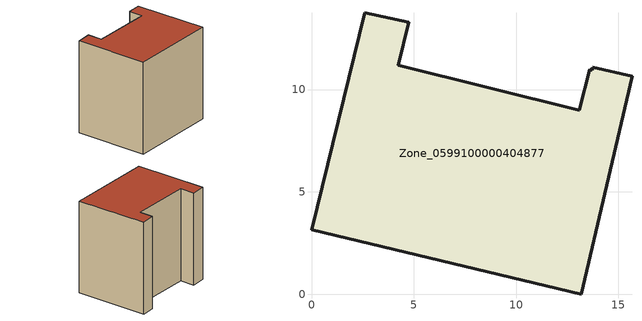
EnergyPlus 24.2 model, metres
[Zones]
Zone_0599100000404877
 floor ground (C_G): 0,3.14 2.6,13.75 4.75,13.29 4.24,11.18 13.1,9 13.59,11 13.72,10.95 13.75,11.08 15.67,10.64 13.18,0 z0
 wall outside (C_F): 2.6,13.75 0,3.14 13.18,0 15.67,10.64 13.75,11.08 13.72,10.95 13.59,11 13.1,9 4.24,11.18 4.75,13.29 2.6,13.75 z0:13.9
 roof outside (C_R): 13.72,10.95 13.59,11 13.1,9 4.24,11.18 4.75,13.29 2.6,13.75 0,3.14 13.18,0 15.67,10.64 13.75,11.08 z13.9
[BUILDING]
Pand.0599100000404877: North Axis=0; Terrain=City; Loads Convergence Tolerance Value=0.04; Temperature Convergence Tolerance Value=0.4; Solar Distribution=FullExterior; Maximum Number of Warmup Days=25; Minimum Number of Warmup Days=1
[Site:Location]
Rotterdam.The.Hague.AP_ZH_NLD Design_Conditions: Latitude=51.96; Longitude=4.45; Time Zone=1; Elevation=-4.5
[SITE:GROUNDTEMPERATURE:BUILDINGSURFACE]
18, 18, 18, 18, 18, 18, 18, 18, 18, 18, 18, 18
[MATERIAL] Thermal Absorptance=0.9; Solar Absorptance=0.7; Visible Absorptance=0.7
Name | Roughness | Thickness | Conductivity | Density | Specific Heat
G.TI.1946 | MediumSmooth | 0.15 | 1 | 540 | 1210
F.TI.1946 | Rough | 0.3 | 0.857143 | 1920 | 840
R.TI.1946 | MediumRough | 0.2 | 0.1 | 1500 | 1000
[CONSTRUCTION]
C_G: G.TI.1946
C_F: F.TI.1946
C_R: R.TI.1946
[ZONE]
Zone_0599100000404877: Type=1; Multiplier=1; Ceiling Height=Autocalculate; Volume=Autocalculate; Floor Area=autocalculate; Part of Total Floor Area=Yes
[ZONEINFILTRATION:DESIGNFLOWRATE]
Infil_Zone_0599100000404877: Zone or ZoneList or Space or SpaceList=Zone_0599100000404877; Schedule=AlwaysOn; Design Flow Rate Calculation Method=Flow/Area; Flow Rate per Floor Area=0.003; Constant Term Coefficient=1; Temperature Term Coefficient=0; Velocity Term Coefficient=0; Velocity Squared Term Coefficient=0
[HVACTEMPLATE:ZONE:IDEALLOADSAIRSYSTEM]
Zone_0599100000404877: Maximum Heating Supply Air Temperature=50; Minimum Cooling Supply Air Temperature=13; Maximum Heating Supply Air Humidity Ratio=0.0156; Minimum Cooling Supply Air Humidity Ratio=0.0077; Heating Limit=NoLimit; Cooling Limit=NoLimit; Dehumidification Control Type=ConstantSensibleHeatRatio; Cooling Sensible Heat Ratio=0.7; Dehumidification Setpoint=60; Humidification Control Type=None; Humidification Setpoint=30; Outdoor Air Method=None; Outdoor Air Flow Rate per Person=0.00944; Outdoor Air Flow Rate per Zone Floor Area=0; Outdoor Air Flow Rate per Zone=0; Demand Controlled Ventilation Type=None; Outdoor Air Economizer Type=NoEconomizer; Heat Recovery Type=None; Sensible Heat Recovery Effectiveness=0.7; Latent Heat Recovery Effectiveness=0.65
[ZONECONTROL:THERMOSTAT]
ThermostatControl_Zone_0599100000404877: Zone or ZoneList=Zone_0599100000404877; Control Type Schedule=DualSetpointControlType; Control 1=Thermostat_Zone_0599100000404877; Temperature Difference Between Cutout And Setpoint=0
[THERMOSTATSETPOINT:DUALSETPOINT]
Thermostat_Zone_0599100000404877: Heating Setpoint Temperature Schedule=HeatingSetpoint_Zone_0599100000404877; Cooling Setpoint Temperature Schedule=CoolingSetpoint_Zone_0599100000404877
[SCHEDULE:COMPACT]
HeatingSetpoint_Zone_0599100000404877: Through: 12/31, For: AllDays, Until: 24:00, 21
CoolingSetpoint_Zone_0599100000404877: Through: 12/31, For: AllDays, Until: 24:00, 24
DualSetpointControlType: Through: 12/31, For: AllDays, Until: 24:00, 4
AlwaysOn: Through: 12/31, For: AllDays, Until: 24:00, 1
